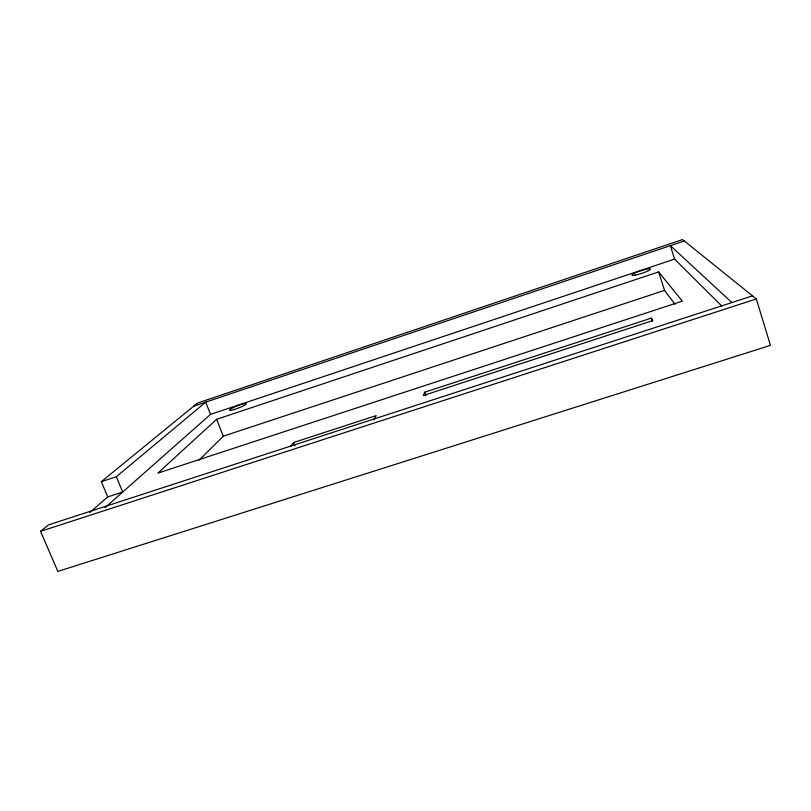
<?xml version="1.0" encoding="UTF-8"?>
<svg xmlns="http://www.w3.org/2000/svg" width="811" height="811" viewBox="0 0 811 811"><rect width="100%" height="100%" fill="white"/><g stroke="black" fill="none" stroke-linecap="round" stroke-linejoin="round"><path stroke-width="1.22" d="M424.751 392.189L423.342 395.515L652.794 320.598L651.345 318.115L424.751 392.189L426.008 395.656M373.709 419.956L376.122 415.627L293.612 442.512L290.581 446.445M199.111 460.121L223.309 436.176L664.523 290.389L675.036 304.297M216.628 419.297L157.851 473.137L682.325 301.134L658.644 271.898L216.628 419.297L223.309 436.176M104.984 507.696L210.536 414.37L674.6 259.104L721.871 306.142M89.778 512.461L107.741 496.92L122.704 492.024L116.338 476.716L205.69 402.155L210.536 414.37M107.741 496.92L101.355 481.653L197.489 403.087L682.538 239.58L756.328 298.935L770.45 345.364L57.855 571.42L40.55 531.347L48.417 524.92L752.507 295.853M193.697 406.189L684.261 240.968M101.355 481.653L116.338 476.716M40.55 531.347L756.328 298.935M731.897 302.554L670.362 245.652L674.6 259.104M293.612 442.512L294.961 445.989M651.345 318.115L652.439 321.491M658.644 271.898L664.523 290.389M635.297 275.111A9.742 1.379 -18.1 0 0 650.331 269.414A9.742 1.379 -18.1 0 0 637.953 271.776A9.742 1.379 -18.1 0 0 635.297 275.111M233.639 409.677A9.053 1.237 -21.1 0 0 246.341 403.736A9.053 1.237 -21.1 0 0 233.659 407.386A9.053 1.237 -21.1 0 0 233.639 409.677"/></g></svg>
